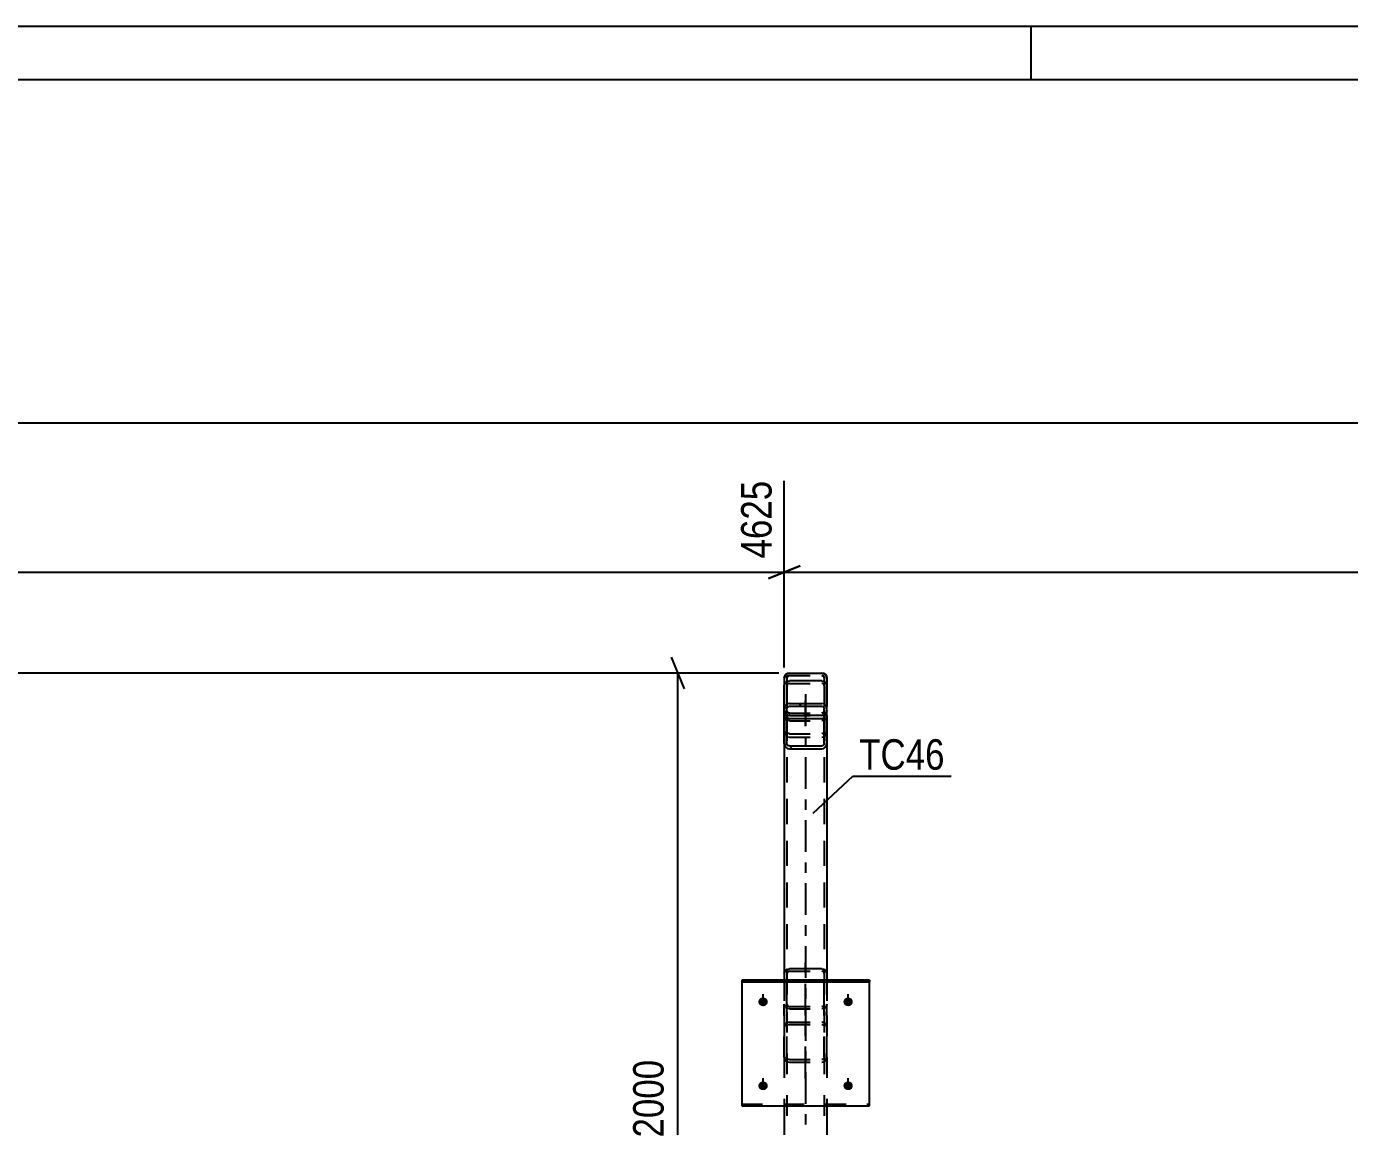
# Model space of a CAD drawing. Header units: millimetres. Extents: x -141 to 1048, y -561 to 280.
# Drawn here: x 113.7 to 238.1, y 177 to 280.4 of the extents above; entities that cross this region are included whole.
import ezdxf

# ---------------------------------------------------------------- set-up
doc = ezdxf.new("R2010")
doc.units = ezdxf.units.MM
doc.linetypes.add('DXK_LINE_DOT2', pattern=[3.9198, 1.9599, -1.9599])
doc.linetypes.add('DXK_LINE_DOT3', pattern=[5.9187, 2.979, -0.9799, 0.9799, -0.9799])
doc.styles.add('Arial Narrow', font='ARIALN.TTF', dxfattribs={"height": 0.2})

# ---------------------------------------------------------------- blocks, each defined once
blk = doc.blocks.new('Unknown-389626618-1160')
at = {"color": 5, "linetype": 'Continuous'}
for p, q in [((1048.2, 280.39), (-140.8, 280.39)), ((208.2, 275.39), (208.2, 280.39)), ((1043.2, 275.39), (-135.8, 275.39))]:
    blk.add_line(p, q, dxfattribs=at)
blk = doc.blocks.new('Part-389626618-34476 - 34395')
at = {"color": 2, "linetype": 'Continuous'}
for p, q in [((185.04, 219.32), (185, 219.14)), ((185, 219.14), (185, 219.14)), ((185.14, 219.47), (185.04, 219.32)), ((185.3, 219.58), (185.14, 219.47)), ((185.48, 219.62), (185.3, 219.58)), ((185.48, 219.62), (188.52, 219.62)), ((185.48, 219.62), (185.48, 219.62)), ((188.52, 219.62), (188.52, 219.62)), ((188.7, 219.58), (188.52, 219.62)), ((188.86, 219.47), (188.7, 219.58)), ((188.96, 219.32), (188.86, 219.47)), ((189, 219.14), (188.96, 219.32)), ((189, 219.14), (189, 219.14))]:
    blk.add_line(p, q, dxfattribs=at)
at = {"color": 7, "linetype": 'DXK_LINE_DOT2'}
for p, q in [((185, 219.14), (185, 216.1)), ((185.24, 219.14), (185.26, 219.23)), ((185.24, 219.14), (185.24, 219.14)), ((185.24, 219.14), (185.24, 216.1)), ((185.26, 219.23), (185.31, 219.31)), ((185.31, 219.31), (185.39, 219.36)), ((185.39, 219.36), (185.48, 219.38)), ((185.48, 219.38), (185.48, 219.38)), ((185.48, 219.38), (188.52, 219.38)), ((188.52, 219.38), (188.52, 219.38)), ((188.52, 219.38), (188.61, 219.36)), ((188.61, 219.36), (188.69, 219.31)), ((188.69, 219.31), (188.74, 219.23)), ((188.74, 219.23), (188.76, 219.14)), ((188.76, 219.14), (188.76, 219.14)), ((188.76, 219.14), (188.76, 216.1)), ((189, 219.14), (189, 216.1)), ((185, 216.1), (185, 216.1)), ((185, 216.1), (185.04, 215.91)), ((185.04, 215.91), (185.14, 215.76)), ((185.14, 215.76), (185.3, 215.65)), ((185.24, 216.1), (185.24, 216.1)), ((185.26, 216), (185.24, 216.1)), ((185.3, 215.95), (185.26, 216)), ((185.31, 215.93), (185.3, 215.95)), ((185.3, 215.65), (185.48, 215.62)), ((185.39, 215.87), (185.31, 215.93)), ((185.48, 215.86), (185.39, 215.87)), ((185.48, 215.86), (185.48, 215.86)), ((185.48, 215.86), (188.52, 215.86)), ((185.48, 215.62), (188.52, 215.62)), ((185.48, 215.62), (185.48, 215.62)), ((188.61, 215.87), (188.52, 215.86)), ((188.52, 215.86), (188.52, 215.86)), ((188.52, 215.62), (188.7, 215.65)), ((188.52, 215.62), (188.52, 215.62)), ((188.69, 215.93), (188.61, 215.87)), ((188.74, 216), (188.69, 215.93)), ((188.7, 215.65), (188.86, 215.76)), ((188.76, 216.1), (188.74, 216)), ((188.76, 216.1), (188.76, 216.1)), ((188.86, 215.76), (188.96, 215.91)), ((188.96, 215.91), (189, 216.1)), ((189, 216.1), (189, 216.1))]:
    blk.add_line(p, q, dxfattribs=at)
blk = doc.blocks.new('Part-389626618-34412 - 34395')
at = {"color": 2, "linetype": 'Continuous'}
for p, q in [((185, 219.14), (185.04, 219.32)), ((185, 219.14), (185, 218.42)), ((185.04, 219.32), (185.14, 219.47)), ((185.14, 219.47), (185.3, 219.58)), ((185.3, 219.58), (185.48, 219.62)), ((185.48, 219.62), (188.52, 219.62)), ((188.52, 219.62), (188.7, 219.58)), ((188.7, 219.58), (188.86, 219.47)), ((188.86, 219.47), (188.96, 219.32)), ((188.96, 219.32), (189, 219.14)), ((189, 219.14), (189, 218.42)), ((185, 213.01), (185, 191.36)), ((189, 213.01), (189, 191.36)), ((185, 178.94), (185, 167.86)), ((189, 178.94), (189, 167.86)), ((185, 139.62), (185, 159.68)), ((189, 139.62), (189, 159.68)), ((189, 139.62), (185, 139.62))]:
    blk.add_line(p, q, dxfattribs=at)
at = {"color": 7, "linetype": 'DXK_LINE_DOT2'}
for p, q in [((185.26, 219.23), (185.24, 219.14)), ((185.24, 219.14), (185.24, 139.62)), ((185.31, 219.31), (185.26, 219.23)), ((185.39, 219.36), (185.31, 219.31)), ((185.48, 219.38), (185.39, 219.36)), ((185.48, 219.38), (188.52, 219.38)), ((188.61, 219.36), (188.52, 219.38)), ((188.69, 219.31), (188.61, 219.36)), ((188.74, 219.23), (188.69, 219.31)), ((188.76, 219.14), (188.74, 219.23)), ((188.76, 219.14), (188.76, 139.62)), ((185, 218.42), (185, 213.01)), ((189, 218.42), (189, 213.01)), ((185.04, 215.91), (185, 216.1)), ((185.14, 215.76), (185.04, 215.91)), ((185.3, 215.65), (185.14, 215.76)), ((185.26, 216), (185.24, 216.1)), ((185.3, 215.95), (185.26, 216)), ((185.31, 215.93), (185.3, 215.95)), ((185.48, 215.62), (185.3, 215.65)), ((185.31, 215.93), (185.39, 215.87)), ((185.39, 215.87), (185.48, 215.86)), ((185.48, 215.86), (188.52, 215.86)), ((185.48, 215.62), (188.52, 215.62)), ((188.52, 215.86), (188.61, 215.87)), ((188.7, 215.65), (188.52, 215.62)), ((188.61, 215.87), (188.69, 215.93)), ((188.69, 215.93), (188.74, 216)), ((188.86, 215.76), (188.7, 215.65)), ((188.74, 216), (188.76, 216.1)), ((188.96, 215.91), (188.86, 215.76)), ((189, 216.1), (188.96, 215.91)), ((185, 191.36), (185, 178.94)), ((189, 191.36), (189, 178.94)), ((185, 167.86), (185, 159.68)), ((189, 167.86), (189, 159.68)), ((188.74, 139.62), (188.7, 139.62)), ((188.74, 139.62), (188.7, 139.62)), ((188.76, 139.62), (188.74, 139.62)), ((188.74, 139.62), (188.76, 139.62))]:
    blk.add_line(p, q, dxfattribs=at)
at = {"color": 7, "linetype": 'DXK_LINE_DOT3'}
blk.add_line((187, 217.62), (187, 139.62), dxfattribs=at)
blk = doc.blocks.new('Part-389626618-34415 - 34395')
at = {"color": 7, "linetype": 'DXK_LINE_DOT2'}
for p, q in [((188.76, 215.62), (185, 215.62)), ((185, 215.62), (185.24, 215.62)), ((185, 215.62), (185, 193.14)), ((185.24, 215.62), (185.24, 193.14)), ((188.76, 215.62), (188.76, 193.14)), ((189, 215.62), (188.76, 215.62)), ((188.96, 215.62), (188.76, 215.62)), ((189, 215.62), (188.96, 215.62)), ((189, 214.24), (189, 215.62)), ((189, 215.62), (189, 193.14)), ((185, 214.24), (185.04, 213.99)), ((185.04, 213.99), (185.14, 213.77)), ((185.26, 214.11), (185.24, 214.24)), ((185.31, 214), (185.26, 214.11)), ((185.39, 213.93), (185.31, 214)), ((188.69, 214), (188.61, 213.93)), ((188.74, 214.11), (188.69, 214)), ((188.76, 214.24), (188.74, 214.11)), ((188.86, 213.77), (188.96, 213.99)), ((188.96, 213.99), (189, 214.24)), ((185.14, 213.77), (185.3, 213.63)), ((185.3, 213.63), (185.48, 213.58)), ((185.48, 213.91), (185.39, 213.93)), ((185.48, 213.91), (188.52, 213.91)), ((185.48, 213.58), (188.52, 213.58)), ((188.61, 213.93), (188.52, 213.91)), ((188.52, 213.58), (188.7, 213.63)), ((188.7, 213.63), (188.86, 213.77))]:
    blk.add_line(p, q, dxfattribs=at)
blk = doc.blocks.new('Part-389626618-49916 - 34395')
at = {"color": 7, "linetype": 'DXK_LINE_DOT3'}
blk.add_line((187, 181.52), (187, 193.34), dxfattribs=at)
at = {"color": 2, "linetype": 'Continuous'}
for p, q in [((185.04, 191.53), (185.14, 191.68)), ((185.14, 191.68), (185.3, 191.77)), ((185.3, 191.77), (185.48, 191.81)), ((188.52, 191.81), (185.48, 191.81)), ((188.52, 191.81), (188.7, 191.77)), ((188.7, 191.77), (188.86, 191.68)), ((188.86, 191.68), (188.96, 191.53)), ((185, 191.36), (185.04, 191.53)), ((185, 191.36), (185, 190.76)), ((188.96, 191.53), (189, 191.36)), ((189, 191.36), (189, 190.76))]:
    blk.add_line(p, q, dxfattribs=at)
at = {"color": 7, "linetype": 'DXK_LINE_DOT2'}
for p, q in [((185.39, 191.56), (185.31, 191.52)), ((185.48, 191.58), (185.39, 191.56)), ((185.48, 191.81), (185.48, 191.81)), ((185.48, 191.58), (188.52, 191.58)), ((188.52, 191.81), (188.52, 191.81)), ((188.61, 191.56), (188.52, 191.58)), ((188.69, 191.52), (188.61, 191.56)), ((185, 190.76), (185, 188.5)), ((185, 190.76), (185, 186.36)), ((185.26, 191.44), (185.24, 191.36)), ((185.24, 191.36), (185.24, 186.36)), ((185.24, 188.5), (185.24, 190.76)), ((185.31, 191.52), (185.26, 191.44)), ((188.74, 191.44), (188.69, 191.52)), ((188.76, 191.36), (188.74, 191.44)), ((188.76, 191.36), (188.76, 186.36)), ((188.76, 188.5), (188.76, 190.76)), ((189, 190.76), (189, 188.5)), ((189, 190.76), (189, 186.36)), ((185, 183.5), (185, 188.5)), ((185.04, 188.33), (185, 188.5)), ((185.14, 188.18), (185.04, 188.33)), ((185.3, 188.08), (185.14, 188.18)), ((185.24, 183.5), (185.24, 188.5)), ((185.24, 188.5), (185.26, 188.41)), ((185.26, 188.41), (185.31, 188.34)), ((185.48, 188.05), (185.3, 188.08)), ((185.31, 188.34), (185.39, 188.29)), ((185.39, 188.29), (185.48, 188.27)), ((185.48, 188.27), (188.52, 188.27)), ((185.48, 188.05), (188.52, 188.05)), ((188.52, 188.27), (188.61, 188.29)), ((188.7, 188.08), (188.52, 188.05)), ((188.61, 188.29), (188.69, 188.34)), ((188.69, 188.34), (188.74, 188.41)), ((188.86, 188.18), (188.7, 188.08)), ((188.74, 188.41), (188.76, 188.5)), ((188.76, 183.5), (188.76, 188.5)), ((188.96, 188.33), (188.86, 188.18)), ((189, 188.5), (188.96, 188.33)), ((189, 183.5), (189, 188.5)), ((185.14, 186.68), (185.04, 186.53)), ((185.3, 186.78), (185.14, 186.68)), ((185.48, 186.81), (185.3, 186.78)), ((185.39, 186.57), (185.48, 186.58)), ((185.48, 186.81), (188.52, 186.81)), ((185.48, 186.58), (188.52, 186.58)), ((188.7, 186.78), (188.52, 186.81)), ((188.52, 186.58), (188.61, 186.57)), ((188.86, 186.68), (188.7, 186.78)), ((188.96, 186.53), (188.86, 186.68)), ((185.04, 186.53), (185, 186.36)), ((185, 183.5), (185, 186.36)), ((185.24, 186.36), (185.26, 186.45)), ((185.24, 183.5), (185.24, 186.36)), ((185.26, 186.45), (185.31, 186.52)), ((185.31, 186.52), (185.39, 186.57)), ((188.61, 186.57), (188.69, 186.52)), ((188.69, 186.52), (188.74, 186.45)), ((188.74, 186.45), (188.76, 186.36)), ((188.76, 183.5), (188.76, 186.36)), ((189, 186.36), (188.96, 186.53)), ((189, 183.5), (189, 186.36)), ((185, 183.5), (185.04, 183.33)), ((185.04, 183.33), (185.14, 183.18)), ((185.14, 183.18), (185.3, 183.08)), ((185.26, 183.42), (185.24, 183.5)), ((185.31, 183.34), (185.26, 183.42)), ((185.3, 183.08), (185.48, 183.05)), ((185.39, 183.29), (185.31, 183.34)), ((185.48, 183.28), (185.39, 183.29)), ((185.48, 183.28), (188.52, 183.28)), ((185.48, 183.05), (188.52, 183.05)), ((188.61, 183.29), (188.52, 183.28)), ((188.52, 183.05), (188.7, 183.08)), ((188.69, 183.34), (188.61, 183.29)), ((188.74, 183.42), (188.69, 183.34)), ((188.7, 183.08), (188.86, 183.18)), ((188.76, 183.5), (188.74, 183.42)), ((188.86, 183.18), (188.96, 183.33)), ((188.96, 183.33), (189, 183.5))]:
    blk.add_line(p, q, dxfattribs=at)
blk = doc.blocks.new('Part-389626618-49917 - 34395')
at = {"color": 2, "linetype": 'Continuous'}
for p, q in [((181, 190.76), (181, 190.59)), ((193, 190.76), (181, 190.76)), ((181, 190.59), (193, 190.59)), ((181, 190.59), (181, 178.94)), ((193, 190.59), (193, 190.76)), ((193, 178.94), (193, 190.59)), ((181, 178.94), (193, 178.94))]:
    blk.add_line(p, q, dxfattribs=at)
at = {"color": 7, "linetype": 'DXK_LINE_DOT2'}
for p, q in [((181, 190.76), (181, 190.59)), ((193, 190.76), (193, 190.59)), ((181, 179.1), (193, 179.1))]:
    blk.add_line(p, q, dxfattribs=at)
blk = doc.blocks.new('Part-389626618-49920 - 34395')
at = {"linetype": 'Continuous'}
h = blk.add_hatch(dxfattribs=at)
h.set_pattern_fill('', scale=0.7, style=0, pattern_type=0)
h.set_pattern_definition([(45, (188.703, 212.5387), (-1.57154, 1.57154), [])])
h.paths.add_polyline_path([(188.52, 212.5), (188.7, 212.54), (188.86, 212.65), (188.96, 212.82), (189, 213.01), (189, 216.24), (188.96, 216.44), (188.86, 216.61), (188.7, 216.72), (188.52, 216.76), (185.48, 216.76), (185.3, 216.72), (185.14, 216.61), (185.04, 216.44), (185, 216.24), (185, 213.01), (185.04, 212.82), (185.14, 212.65), (185.3, 212.54), (185.48, 212.5)])
h.paths.add_polyline_path([(185.39, 212.77), (185.31, 212.83), (185.26, 212.91), (185.24, 213.01), (185.24, 216.24), (185.26, 216.34), (185.31, 216.43), (185.39, 216.48), (185.48, 216.5), (188.52, 216.5), (188.61, 216.48), (188.69, 216.43), (188.74, 216.34), (188.76, 216.24), (188.76, 213.01), (188.74, 212.91), (188.69, 212.83), (188.61, 212.77), (188.52, 212.76), (185.48, 212.76)])
at = {"color": 2, "linetype": 'Continuous'}
for p, q in [((185, 218.42), (185.04, 218.59)), ((185, 216.24), (185, 218.42)), ((185.04, 218.59), (185.14, 218.74)), ((185.14, 218.74), (185.3, 218.84)), ((185.3, 218.84), (185.48, 218.87)), ((188.52, 218.87), (185.48, 218.87)), ((188.52, 218.87), (188.7, 218.84)), ((188.7, 218.84), (188.86, 218.74)), ((188.86, 218.74), (188.96, 218.59)), ((188.96, 218.59), (189, 218.42)), ((189, 216.24), (189, 218.42)), ((185.04, 216.44), (185, 216.24)), ((185.48, 216.76), (185.3, 216.72)), ((185.31, 216.43), (185.39, 216.48)), ((185.39, 216.48), (185.48, 216.5)), ((185.48, 216.76), (188.52, 216.76)), ((185.48, 216.5), (188.52, 216.5)), ((188.7, 216.72), (188.52, 216.76)), ((188.52, 216.5), (188.61, 216.48)), ((188.61, 216.48), (188.69, 216.43)), ((189, 216.24), (188.96, 216.44)), ((185, 213.01), (185, 216.24)), ((185.24, 216.24), (185.26, 216.34)), ((185.24, 213.01), (185.24, 216.24)), ((185.24, 215.56), (185.26, 215.48)), ((185.26, 216.34), (185.31, 216.43)), ((185.26, 215.48), (185.31, 215.4)), ((185.31, 215.4), (185.39, 215.35)), ((185.39, 215.35), (185.48, 215.34)), ((185.48, 215.34), (188.52, 215.34)), ((188.52, 215.34), (188.61, 215.35)), ((188.61, 215.35), (188.69, 215.4)), ((188.69, 216.43), (188.74, 216.34)), ((188.69, 215.4), (188.74, 215.48)), ((188.74, 216.34), (188.76, 216.24)), ((188.74, 215.48), (188.76, 215.56)), ((188.76, 213.01), (188.76, 216.24)), ((189, 213.01), (189, 216.24)), ((185, 213.01), (185.04, 212.82)), ((185.26, 212.91), (185.24, 213.01)), ((185.31, 212.83), (185.26, 212.91)), ((185.39, 212.77), (185.31, 212.83)), ((185.48, 212.76), (185.39, 212.77)), ((185.48, 212.76), (188.52, 212.76)), ((188.61, 212.77), (188.52, 212.76)), ((188.69, 212.83), (188.61, 212.77)), ((188.74, 212.91), (188.69, 212.83)), ((188.76, 213.01), (188.74, 212.91)), ((188.96, 212.82), (189, 213.01)), ((185.3, 212.54), (185.48, 212.5)), ((185.48, 212.5), (188.52, 212.5)), ((188.52, 212.5), (188.7, 212.54))]:
    blk.add_line(p, q, dxfattribs=at)
at = {"color": 7, "linetype": 'DXK_LINE_DOT2'}
for p, q in [((185, 215.56), (185, 218.42)), ((185.26, 218.51), (185.24, 218.42)), ((185.24, 218.42), (185.24, 216.24)), ((185.24, 218.42), (185.24, 215.56)), ((185.31, 218.58), (185.26, 218.51)), ((185.39, 218.63), (185.31, 218.58)), ((185.48, 218.65), (185.39, 218.63)), ((185.48, 218.87), (185.48, 218.87)), ((185.48, 218.65), (188.52, 218.65)), ((188.52, 218.87), (188.52, 218.87)), ((188.61, 218.63), (188.52, 218.65)), ((188.69, 218.58), (188.61, 218.63)), ((188.74, 218.51), (188.69, 218.58)), ((188.76, 218.42), (188.74, 218.51)), ((188.76, 218.42), (188.76, 216.24)), ((188.76, 218.42), (188.76, 215.56)), ((189, 215.56), (189, 218.42)), ((185, 213.01), (185, 215.56)), ((185.04, 215.39), (185, 215.56)), ((185.14, 215.24), (185.04, 215.39)), ((185.3, 215.15), (185.14, 215.24)), ((185.24, 213.01), (185.24, 215.56)), ((188.86, 215.24), (188.7, 215.15)), ((188.76, 213.01), (188.76, 215.56)), ((188.96, 215.39), (188.86, 215.24)), ((189, 215.56), (188.96, 215.39)), ((189, 213.01), (189, 215.56)), ((185.48, 215.11), (185.3, 215.15)), ((185.48, 215.11), (188.52, 215.11)), ((188.7, 215.15), (188.52, 215.11))]:
    blk.add_line(p, q, dxfattribs=at)
at = {"color": 7, "linetype": 'DXK_LINE_DOT3'}
blk.add_line((187, 214.63), (187, 216.99), dxfattribs=at)
at = {"color": 2, "linetype": 'Continuous'}
for centre, start, end in [((185.5, 216.26), 114.3123, 159.2347), ((188.5, 216.26), 20.7653, 65.6877), ((185.5, 212.99), 200.7653, 245.6877), ((188.5, 212.99), 294.3123, 339.2347)]:
    blk.add_arc(centre, 0.496, start, end, dxfattribs=at)
blk = doc.blocks.new('Bolt-389626618-49926 - 34395')
at = {"linetype": 'Continuous'}
for points in [[(183, 189.13), (183.09, 189.12), (183.18, 189.09), (183.26, 189.05), (183.33, 188.99), (183.38, 188.92), (183.42, 188.84), (183.44, 188.76), (183.44, 188.67), (183.42, 188.59), (183.38, 188.51), (183.33, 188.44), (183.26, 188.38), (183.18, 188.34), (183.09, 188.31), (183, 188.3), (182.91, 188.31), (182.82, 188.34), (182.74, 188.38), (182.67, 188.44), (182.62, 188.51), (182.58, 188.59), (182.56, 188.67), (182.56, 188.76), (182.58, 188.84), (182.62, 188.92), (182.67, 188.99), (182.74, 189.05), (182.82, 189.09), (182.91, 189.12)], [(183, 181.23), (183.09, 181.22), (183.18, 181.2), (183.26, 181.15), (183.33, 181.1), (183.38, 181.03), (183.42, 180.95), (183.44, 180.86), (183.44, 180.78), (183.42, 180.69), (183.38, 180.61), (183.33, 180.54), (183.26, 180.49), (183.18, 180.44), (183.09, 180.42), (183, 180.41), (182.91, 180.42), (182.82, 180.44), (182.74, 180.49), (182.67, 180.54), (182.62, 180.61), (182.58, 180.69), (182.56, 180.78), (182.56, 180.86), (182.58, 180.95), (182.62, 181.03), (182.67, 181.1), (182.74, 181.15), (182.82, 181.2), (182.91, 181.22)]]:
    blk.add_hatch(color=1, dxfattribs=at).paths.add_polyline_path(points)
at = {"color": 1, "linetype": 'Continuous'}
for p, q in [((183, 188.37), (183, 189.44)), ((183, 180.48), (183, 181.55))]:
    blk.add_line(p, q, dxfattribs=at)
blk = doc.blocks.new('Bolt-389626618-49927 - 34395')
at = {"linetype": 'Continuous'}
for points in [[(191, 189.13), (191.09, 189.12), (191.18, 189.09), (191.26, 189.05), (191.33, 188.99), (191.38, 188.92), (191.42, 188.84), (191.44, 188.76), (191.44, 188.67), (191.42, 188.59), (191.38, 188.51), (191.33, 188.44), (191.26, 188.38), (191.18, 188.34), (191.09, 188.31), (191, 188.3), (190.91, 188.31), (190.82, 188.34), (190.74, 188.38), (190.67, 188.44), (190.62, 188.51), (190.58, 188.59), (190.56, 188.67), (190.56, 188.76), (190.58, 188.84), (190.62, 188.92), (190.67, 188.99), (190.74, 189.05), (190.82, 189.09), (190.91, 189.12)], [(191, 181.23), (191.09, 181.22), (191.18, 181.2), (191.26, 181.15), (191.33, 181.1), (191.38, 181.03), (191.42, 180.95), (191.44, 180.86), (191.44, 180.78), (191.42, 180.69), (191.38, 180.61), (191.33, 180.54), (191.26, 180.49), (191.18, 180.44), (191.09, 180.42), (191, 180.41), (190.91, 180.42), (190.82, 180.44), (190.74, 180.49), (190.67, 180.54), (190.62, 180.61), (190.58, 180.69), (190.56, 180.78), (190.56, 180.86), (190.58, 180.95), (190.62, 181.03), (190.67, 181.1), (190.74, 181.15), (190.82, 181.2), (190.91, 181.22)]]:
    blk.add_hatch(color=1, dxfattribs=at).paths.add_polyline_path(points)
at = {"color": 1, "linetype": 'Continuous'}
for p, q in [((191, 188.37), (191, 189.44)), ((191, 180.48), (191, 181.55))]:
    blk.add_line(p, q, dxfattribs=at)
blk = doc.blocks.new('StraightDimension-389626618-52625 - 34395')
at = {"color": 7, "linetype": 'Continuous'}
for p, q in [((175.6, 218.12), (174.4, 221.12)), ((184.48, 219.62), (172.15, 219.62)), ((175, 139.62), (175, 219.62)), ((174.4, 141.12), (175.6, 138.12)), ((184, 139.62), (172.15, 139.62))]:
    blk.add_line(p, q, dxfattribs=at)
at = {"color": 0}
blk.add_wipeout([(174.25, 183.87), (170.05, 183.87), (170.05, 175.36), (174.25, 175.36)], dxfattribs=at)
at = {"color": 3, "style": 'Arial Narrow'}
blk.add_text('2000', height=2.863, rotation=90.0002, dxfattribs=at).set_placement((173.65, 175.96))
blk = doc.blocks.new('StraightDimension-389626618-35882 - 34395')
at = {"color": 7, "linetype": 'Continuous'}
for p, q in [((185, 220.14), (185, 237.7)), ((186.5, 229.69), (183.5, 228.49)), ((185, 229.09), (425, 229.09))]:
    blk.add_line(p, q, dxfattribs=at)
blk = doc.blocks.new('StraightDimension-389626618-35883 - 34395')
at = {"color": 7, "linetype": 'Continuous'}
for p, q in [((185, 220.14), (185, 237.7)), ((0, 229.09), (185, 229.09)), ((183.5, 228.49), (186.5, 229.69))]:
    blk.add_line(p, q, dxfattribs=at)
at = {"color": 0, "linetype": 'Continuous'}
blk.add_wipeout([(184.4, 238.3), (180.2, 238.3), (180.2, 229.79), (184.4, 229.79)], dxfattribs=at)
at = {"color": 3, "linetype": 'Continuous', "style": 'Arial Narrow'}
blk.add_text('4625', height=2.863, rotation=90.0002, dxfattribs=at).set_placement((183.8, 230.39))
blk = doc.blocks.new('StraightDimension-389626618-44296 - 34395')
at = {"color": 7, "linetype": 'Continuous'}
blk.add_line((0, 243.15), (566.54, 243.15), dxfattribs=at)
blk = doc.blocks.new('StraightDimension-389626618-47125 - 34395')
at = {"color": 7, "linetype": 'Continuous'}
blk.add_line((184.48, 219.62), (-24.92, 219.62), dxfattribs=at)
blk = doc.blocks.new('Mark-389626618-37624 - 34395')
at = {"color": 0}
blk.add_wipeout([(200.08, 210.53), (200.08, 213.53), (192.04, 213.53), (192.04, 210.53)], dxfattribs=at)
blk.add_wipeout([(200.08, 210.53), (200.08, 213.53), (192.04, 213.53), (192.04, 210.53)], dxfattribs=at)
at = {"color": 30, "linetype": 'Continuous'}
for p, q in [((187.7, 206.46), (191.44, 209.93)), ((191.44, 209.93), (200.68, 209.93))]:
    blk.add_line(p, q, dxfattribs=at)
at = {"color": 3, "style": 'Arial Narrow'}
blk.add_text('TC46', height=2.863, dxfattribs=at).set_placement((192.04, 210.53))

msp = doc.modelspace()

# ---------------------------------------------------------------- block references
for name in ['Unknown-389626618-1160', 'Part-389626618-34476 - 34395', 'Part-389626618-34412 - 34395', 'Part-389626618-49920 - 34395', 'Part-389626618-34415 - 34395', 'Part-389626618-49916 - 34395', 'Part-389626618-49917 - 34395', 'Bolt-389626618-49926 - 34395', 'Bolt-389626618-49927 - 34395']:
    msp.add_blockref(name, (0, 0))

# ---------------------------------------------------------------- next in the draw order: block references
msp.add_blockref('StraightDimension-389626618-52625 - 34395', (0, 0))

# ---------------------------------------------------------------- next in the draw order: block references
msp.add_blockref('StraightDimension-389626618-35882 - 34395', (0, 0))

# ---------------------------------------------------------------- next in the draw order: block references
msp.add_blockref('StraightDimension-389626618-35883 - 34395', (0, 0))

# ---------------------------------------------------------------- next in the draw order: block references
msp.add_blockref('StraightDimension-389626618-44296 - 34395', (0, 0))

# ---------------------------------------------------------------- next in the draw order: block references
for name in ['StraightDimension-389626618-47125 - 34395', 'Mark-389626618-37624 - 34395']:
    msp.add_blockref(name, (0, 0))

doc.saveas('drawing.dxf')
